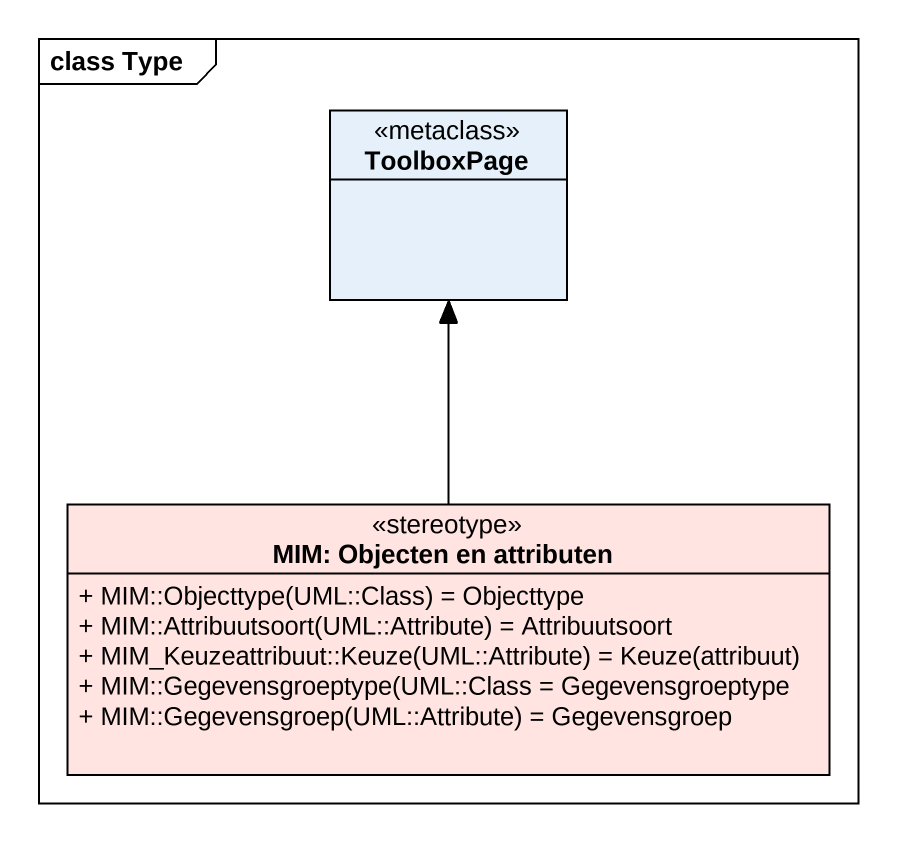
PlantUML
@startuml
mainframe class Type
hide circle
hide empty members
skinparam classAttributeIconSize 0
class ToolboxPage <<metaclass>>
class "MIM: Objecten en attributen" as MIM_Objecten_en_attributen <<stereotype>> #FFE4E1 {
  {field} + MIM::Objecttype(UML::Class) = Objecttype
  {field} + MIM::Attribuutsoort(UML::Attribute) = Attribuutsoort
  {field} + MIM_Keuzeattribuut::Keuze(UML::Attribute) = Keuze(attribuut)
  {field} + MIM::Gegevensgroeptype(UML::Class = Gegevensgroeptype
  {field} + MIM::Gegevensgroep(UML::Attribute) = Gegevensgroep
}
MIM_Objecten_en_attributen -up-> ToolboxPage
@enduml
